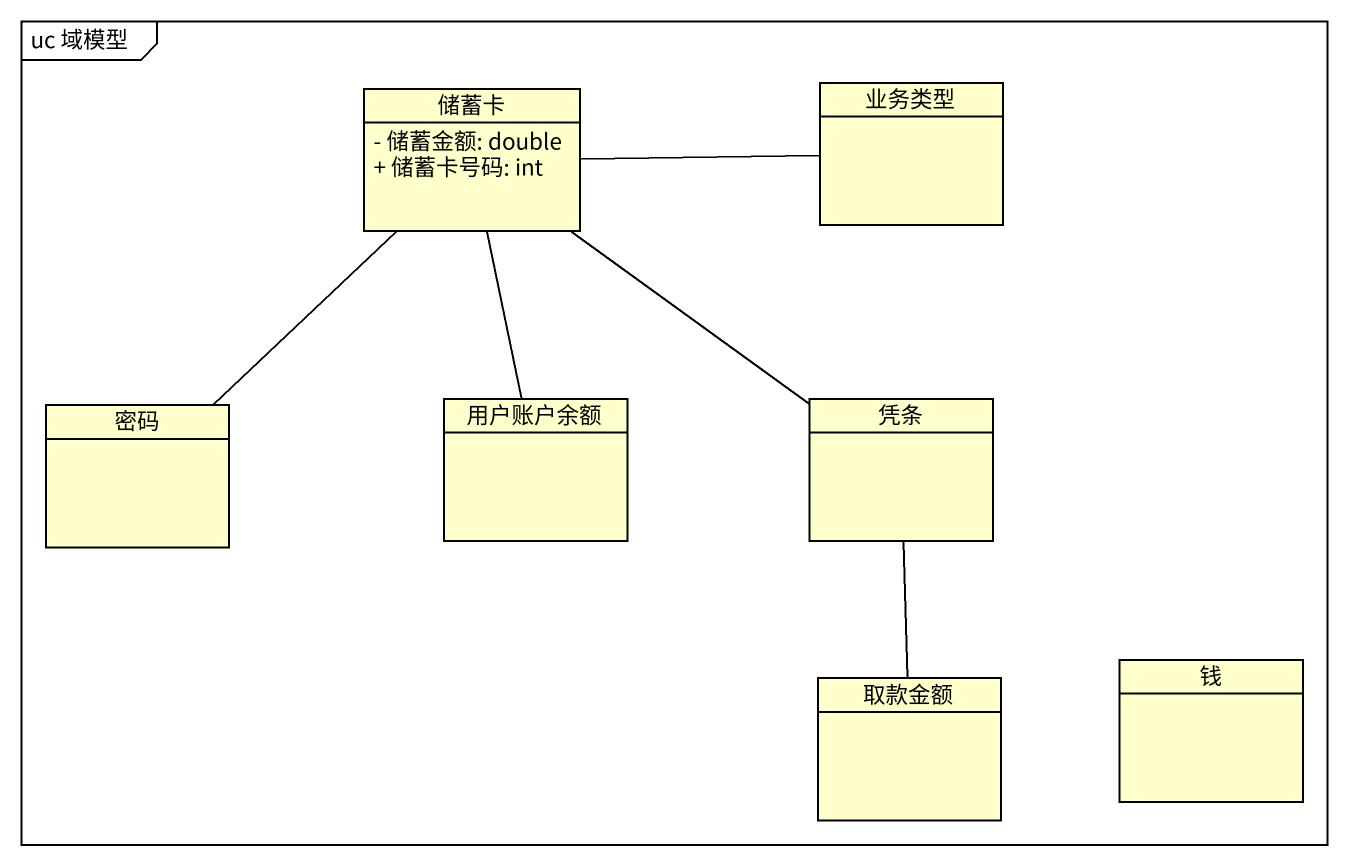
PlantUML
@startuml
mainframe uc 域模型
hide circle
hide empty members
skinparam classAttributeIconSize 0
class 储蓄卡 {
  - 储蓄金额: double
  + 储蓄卡号码: int
}
class 业务类型
class 密码
class 用户账户余额
class 凭条
class 钱
class 取款金额
储蓄卡 -right- 业务类型
储蓄卡 -- 密码
储蓄卡 -- 用户账户余额
储蓄卡 -- 凭条
凭条 -- 取款金额
@enduml
